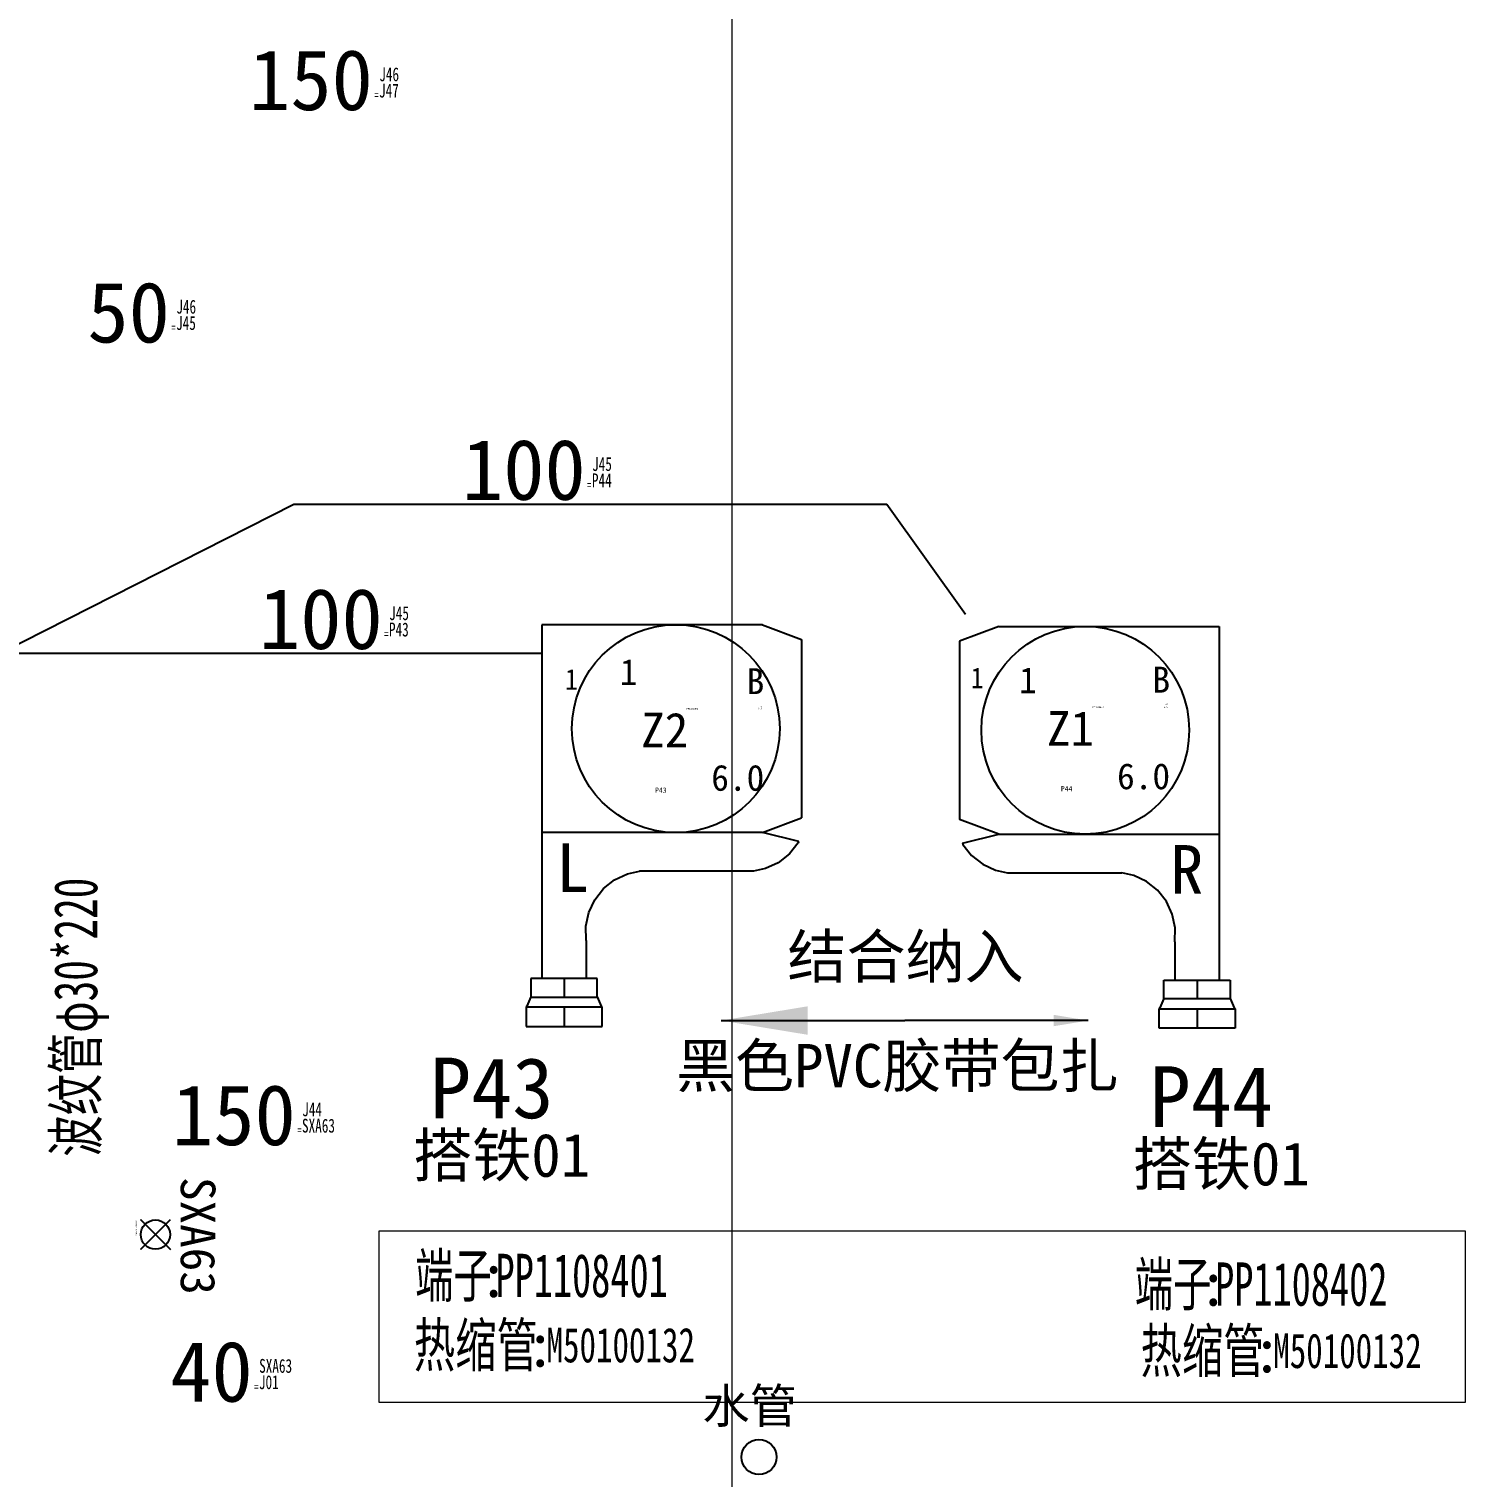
# Model space of a CAD drawing. Header units: millimetres. Extents: x -2653 to 6698, y -4403 to -42.
# Drawn here: x 394 to 476.9, y -867.9 to -784.3 of the extents above; entities that cross this region are included whole.
import ezdxf
from ezdxf.enums import TextEntityAlignment as Align

# ---------------------------------------------------------------- set-up
doc = ezdxf.new("R2010")
doc.units = ezdxf.units.MM
doc.header["$MEASUREMENT"] = 0
for name, color, linetype in [('DIM', 6, 'Continuous'), ('文字', 3, 'Continuous'), ('短路点', 4, 'Continuous'), ('短路点-E1', 53, 'Continuous'), ('短路点-短路线号', 2, 'Continuous'), ('管-供应商', 43, 'Continuous'), ('管-内径', 2, 'Continuous'), ('管-名称', 59, 'Continuous'), ('管-外径', 6, 'Continuous'), ('管-编码', 58, 'Continuous'), ('节点长度', 1, 'Continuous'), ('节点长度-L', 32, 'Continuous'), ('虚拟连接器-功能', 63, 'Continuous'), ('虚拟连接器-名称', 53, 'Continuous'), ('虚拟连接器-编码', 52, 'Continuous'), ('轮廓线', 7, 'Continuous'), ('附件-供应商', 43, 'Continuous'), ('附件-名称', 53, 'Continuous'), ('附件-数量', 21, 'Continuous'), ('附件-编码', 52, 'Continuous')]:
    doc.layers.add(name, color=color, linetype=linetype)
for name, color, linetype, plot in [('供方编码', 51, 'Continuous', False), ('备注', 4, 'Continuous', False), ('短路点-不打印', 10, 'Continuous', False), ('管-ID', 7, 'Continuous', False), ('管-L', 38, 'Continuous', False), ('管-不打印', 2, 'Continuous', False), ('管-位置', 18, 'Continuous', False), ('管-单位', 2, 'Continuous', False), ('管-工位', 4, 'Continuous', False), ('管-开口', 64, 'Continuous', False), ('管-数量', 6, 'Continuous', False), ('管-类别', 56, 'Continuous', False), ('管-规格', 56, 'Continuous', False), ('管-重叠值', 49, 'Continuous', False), ('管-颜色', 14, 'Continuous', False), ('节点长度-E1', 53, 'Continuous', False), ('节点长度-E2', 53, 'Continuous', False), ('节点长度-不打印', 14, 'Continuous', False), ('虚拟连接器-不打印', 1, 'Continuous', False), ('虚拟连接器-位置', 12, 'Continuous', False), ('虚拟连接器-数量', 4, 'Continuous', False), ('附件-不打印', 2, 'Continuous', False), ('隐藏-剥皮长度', 2, 'Continuous', False), ('隐藏-加余量', 1, 'Continuous', False), ('隐藏-备注', 1, 'Continuous', False), ('隐藏-孔位', 1, 'Continuous', False), ('隐藏-对应端子', 2, 'Continuous', False), ('隐藏-短路点信息', 4, 'Continuous', False), ('隐藏-节点长度辅助', 202, 'Continuous', False), ('隐藏-规格', 1, 'Continuous', False), ('隐藏-辅助信息', 3, 'Continuous', False), ('隐藏-防水栓', 2, 'Continuous', False)]:
    doc.layers.add(name, color=color, linetype=linetype, plot=plot)
doc.styles.add('4eff5b8b_GB2312_Style', font='', dxfattribs={"height": 2.5})
doc.styles.add('CL', font='', dxfattribs={"height": 2})
doc.styles.get("Standard").update_dxf_attribs({"font": 'txt', "bigfont": 'gbcbig.shx'})
doc.styles.add('灯泡', font='', dxfattribs={"width": 0.7})
doc.styles.get('4eff5b8b_GB2312_Style').set_extended_font_data('SimSun')
doc.styles.get('CL').set_extended_font_data('SimSun')
doc.styles.get('灯泡').set_extended_font_data('NSimSun')
doc.dimstyles.new('中线标注', dxfattribs={"dimtxt": 2.5, "dimasz": 2, "dimexe": 1.25, "dimexo": 0.1, "dimtad": 0, "dimtoh": 1, "dimdec": 1, "dimdsep": 46, "dimtxsty": 'Standard', "dimcen": 3, "dimclre": 256, "dimclrt": 256, "dimadec": 0, "dimazin": 2, "dimtfac": 1, "dimtmove": 0, "dimatfit": 3, "dimfxl": 1, "dimarcsym": 0})

# ---------------------------------------------------------------- blocks, each defined once
blk = doc.blocks.new('电线2')
at = {"layer": '轮廓线', "color": 7, "style": 'CL', "flags": 4}
for tag, p in [('颜色', (5.879, 2.803)), ('线径', (5.879, -2.776))]:
    blk.add_attdef(tag, text='', height=1.5, dxfattribs=at).set_placement(p, align=Align.MIDDLE_RIGHT)
blk.add_attdef('线号', text='', height=2, dxfattribs=at).set_placement((0.127, -0.016), align=Align.MIDDLE_CENTER)
at = {"layer": '隐藏-剥皮长度', "color": 2, "style": 'CL', "width": 0.9, "flags": 4}
blk.add_attdef('剥皮', text='', height=0.1, dxfattribs=at).set_placement((5.742, 1.222), align=Align.MIDDLE_RIGHT)
at = {"layer": '隐藏-加余量', "color": 1, "style": 'CL', "width": 0.9, "flags": 4}
blk.add_attdef('加余量', text='', height=0.1, dxfattribs=at).set_placement((5.742, 1.362), align=Align.MIDDLE_RIGHT)
at = {"layer": '隐藏-备注', "color": 1, "style": 'CL', "width": 0.9, "flags": 5}
blk.add_attdef('备注', text='', height=0.1, dxfattribs=at).set_placement((3.704, -1.38), align=Align.MIDDLE_CENTER)
at = {"layer": '隐藏-孔位', "color": 6, "style": 'CL', "width": 0.9, "flags": 4}
blk.add_attdef('孔位', text='', height=1.2, dxfattribs=at).set_placement((-5.625, 2.907), align=Align.MIDDLE_LEFT)
at = {"layer": '隐藏-对应端子', "color": 2, "style": 'CL', "width": 0.9, "flags": 4}
blk.add_attdef('对应簧片', text='', height=0.1, dxfattribs=at).set_placement((2.055, 1.208), align=Align.MIDDLE_RIGHT)
at = {"layer": '隐藏-规格', "color": 1, "style": 'CL', "width": 0.9, "flags": 5}
blk.add_attdef('规格', text='', height=0.2, dxfattribs=at).set_placement((5.742, -1.391), align=Align.MIDDLE_RIGHT)
at = {"layer": '隐藏-辅助信息', "color": 3, "style": 'CL', "width": 0.9, "flags": 5}
for tag, p in [('供方编码', (3.704, 1.236)), ('编码', (3.704, 1.37))]:
    blk.add_attdef(tag, text='', height=0.1, dxfattribs=at).set_placement(p, align=Align.MIDDLE_CENTER)
at = {"layer": '隐藏-辅助信息', "color": 2, "style": 'CL', "width": 0.9, "flags": 5}
for tag, p in [('辅助', (3.704, 1.511)), ('标识管', (3.704, -1.138))]:
    blk.add_attdef(tag, text='', height=0.1, dxfattribs=at).set_placement(p, align=Align.MIDDLE_CENTER)
at = {"layer": '隐藏-辅助信息', "color": 3, "style": 'CL', "width": 0.9, "flags": 5}
for tag, p in [('线种', (2.055, -1.261)), ('工位', (2.055, -1.38))]:
    blk.add_attdef(tag, text='', height=0.1, dxfattribs=at).set_placement(p, align=Align.MIDDLE_RIGHT)
at = {"layer": '隐藏-辅助信息', "color": 1, "style": 'CL', "width": 0.9, "flags": 5}
blk.add_attdef('选项', text='', height=0.1, dxfattribs=at).set_placement((3.704, -1.261), align=Align.MIDDLE_CENTER)
at = {"layer": '隐藏-辅助信息', "color": 4, "style": 'CL', "width": 0.9, "flags": 4}
blk.add_attdef('位置', text='', height=0.3, dxfattribs=at).set_placement((-0.094, -3.491), align=Align.MIDDLE_CENTER)
at = {"layer": '隐藏-防水栓', "color": 2, "style": 'CL', "width": 0.9, "flags": 4}
blk.add_attdef('防水栓', text='', height=0.1, dxfattribs=at).set_placement((2.055, 1.362), align=Align.MIDDLE_RIGHT)
blk = doc.blocks.new('节点长度')
at = {"layer": '节点长度-E1', "color": 202, "ltscale": 0.5, "style": 'CL', "width": 0.7, "flags": 4}
blk.add_attdef('E1', text='', height=0.8, dxfattribs=at).set_placement((1.351, 0.931), align=Align.MIDDLE_LEFT)
at = {"layer": '节点长度-E2', "color": 202, "ltscale": 0.5, "style": 'CL', "width": 0.7, "flags": 4}
blk.add_attdef('E2', text='', height=0.8, dxfattribs=at).set_placement((1.339, -0.011), align=Align.MIDDLE_LEFT)
at = {"layer": '节点长度-L', "color": 1, "ltscale": 0.5, "style": 'CL', "flags": 4}
blk.add_attdef('L', text='', height=2, dxfattribs=at).set_placement((0.98, 0.612), align=Align.MIDDLE_RIGHT)
at = {"layer": '节点长度-不打印', "color": 202, "ltscale": 0.5, "style": 'CL', "width": 0.7}
blk.add_text('=', height=0.5, dxfattribs=at).set_placement((1.189, -0.273), align=Align.MIDDLE_CENTER)
at = {"layer": '节点长度-不打印', "color": 1, "style": 'CL', "width": 0.8, "flags": 13}
blk.add_attdef('选项', text='', height=0.1, dxfattribs=at).set_placement((0.334, -0.1), align=Align.MIDDLE_CENTER)
blk = doc.blocks.new('短路点')
at = {"layer": '轮廓线', "color": 2, "linetype": 'ByBlock', "lineweight": -2}
for p, q in [((0, 0), (-0.869, 0.869)), ((-0.869, -0.869), (0.869, 0.869)), ((0, 0), (0.869, -0.869))]:
    blk.add_line(p, q, dxfattribs=at)
at = {"layer": '轮廓线', "color": 2, "linetype": 'ByBlock', "lineweight": -2, "const_width": 0.0983}
for points in [[(-0.869, -0.869), (0.869, 0.869)], [(-0.869, 0.869), (0.869, -0.869)]]:
    blk.add_lwpolyline(points, dxfattribs=at)
at = {"layer": '轮廓线', "linetype": 'ByBlock', "lineweight": -2}
blk.add_circle((0, 0), 0.847, dxfattribs=at)
at = {"layer": '短路点-E1', "color": 4, "ltscale": 0.5, "style": 'CL', "flags": 4}
blk.add_attdef('E1', text='', height=2, dxfattribs=at).set_placement((0.092, 2.443), align=Align.MIDDLE_CENTER)
at = {"layer": '短路点-不打印', "color": 4, "style": 'CL', "flags": 5}
for tag, p in [('回折', (0.851, 0.892)), ('回折长', (0.851, 0.773)), ('右端线号', (0.851, 0.655)), ('左端线号', (0.851, 0.536)), ('绝缘长度', (0.851, 0.417)), ('剥皮', (0.851, 0.299)), ('绝缘', (0.851, 0.062)), ('选项', (0.851, 0.18)), ('位置', (0.851, -0.057)), ('辅助', (0.851, -0.175)), ('搭接', (0.851, -0.294)), ('对应簧片', (0.851, -0.413))]:
    blk.add_attdef(tag, p, '', height=0.07, dxfattribs=at)
at = {"layer": '短路点-不打印', "color": 1, "style": 'CL', "flags": 5}
blk.add_attdef('备注', text='', height=0.3, dxfattribs=at).set_placement((0.846, -0.61), align=Align.MIDDLE_LEFT)
at = {"layer": '短路点-短路线号', "color": 4, "style": 'CL', "flags": 12}
blk.add_attdef('短路线号', text='', height=0.08, dxfattribs=at).set_placement((-0.797, -1.121), align=Align.MIDDLE_LEFT)
blk = doc.blocks.new('虚拟连接器')
at = {"layer": '文字', "style": 'CL'}
blk.add_text(':', height=2.5, dxfattribs=at).set_placement((-3.975, -3.755), align=Align.MIDDLE_CENTER)
at = {"layer": '虚拟连接器-不打印', "color": 1, "style": 'CL', "width": 0.6, "flags": 5}
blk.add_attdef('备注', (4.911, 5.841), '', height=1, dxfattribs=at)
at = {"layer": '虚拟连接器-不打印', "color": 3, "style": 'CL', "width": 0.6, "flags": 5}
for tag, p in [('供方编码', (-5.229, -0.537)), ('供方零件号', (-5.229, -0.806)), ('范围', (-5.229, -0.267)), ('工位', (-3.849, -0.28)), ('规格', (-1.163, -0.28))]:
    blk.add_attdef(tag, text='', height=0.2, dxfattribs=at).set_placement(p, align=Align.MIDDLE_LEFT)
at = {"layer": '虚拟连接器-不打印', "color": 1, "style": 'CL', "width": 0.6, "flags": 5}
blk.add_attdef('选项', text='', height=0.2, dxfattribs=at).set_placement((-3.849, -0.537), align=Align.MIDDLE_LEFT)
blk.add_attdef('加余量', text='', height=0.2, dxfattribs=at).set_placement((-2.096, -0.28), align=Align.MIDDLE_RIGHT)
at = {"layer": '虚拟连接器-不打印', "color": 1, "style": 'CL', "width": 0.6, "flags": 1}
blk.add_attdef('单位', text='', height=0.2, dxfattribs=at).set_placement((-2.355, -0.537), align=Align.MIDDLE_CENTER)
at = {"layer": '虚拟连接器-不打印', "color": 3, "style": 'CL', "width": 0.65, "flags": 5}
blk.add_attdef('供应商', text='', height=2.5, dxfattribs=at).set_placement((-14.298, -3.755), align=Align.MIDDLE_RIGHT)
at = {"layer": '虚拟连接器-位置', "color": 1, "style": 'CL', "flags": 4}
blk.add_attdef('位置', text='', height=3.5, dxfattribs=at).set_placement((-4.085, 7.073), align=Align.MIDDLE_CENTER)
at = {"layer": '虚拟连接器-功能', "color": 3, "style": 'CL', "flags": 4}
blk.add_attdef('功能', text='', height=2.5, dxfattribs=at).set_placement((-8.621, 3.192), align=Align.MIDDLE_LEFT)
at = {"layer": '虚拟连接器-功能', "color": 3, "style": '灯泡', "width": 0.7, "flags": 12}
blk.add_attdef('ENGLISH', text='', height=2.5, dxfattribs=at).set_placement((-8.621, -0.228), align=Align.MIDDLE_LEFT)
at = {"layer": '虚拟连接器-名称', "color": 3, "style": 'CL', "width": 0.65, "flags": 4}
blk.add_attdef('名称', text='', height=2.5, dxfattribs=at).set_placement((-4.082, -3.755), align=Align.MIDDLE_RIGHT)
at = {"layer": '虚拟连接器-数量', "color": 2, "style": 'CL', "width": 0.8, "flags": 5}
blk.add_attdef('数量', (2.578, 5.866), '', height=1, dxfattribs=at)
at = {"layer": '虚拟连接器-编码', "color": 2, "style": 'CL', "width": 0.65, "flags": 4}
blk.add_attdef('编码', text='', height=2.5, dxfattribs=at).set_placement((-3.867, -3.755), align=Align.MIDDLE_LEFT)
blk = doc.blocks.new('ST710590-3')
at = {"color": 0, "linetype": 'Continuous', "lineweight": -3}
for p, q in [((137.245, 44.536), (124.516, 44.536)), ((124.516, 44.536), (124.516, 24.109)), ((137.245, 44.536), (139.504, 43.688)), ((139.504, 43.688), (139.504, 33.383)), ((137.245, 32.536), (139.504, 33.383)), ((137.245, 32.536), (124.516, 32.536)), ((139.344, 32.011), (137.245, 32.536)), ((139.315, 31.948), (138.81, 31.302)), ((139.344, 32.011), (139.315, 31.948)), ((138.81, 31.302), (138.164, 30.797)), ((128.713, 29.807), (129.448, 30.151)), ((129.448, 30.151), (130.143, 30.302)), ((136.734, 30.302), (130.143, 30.302)), ((137.43, 30.453), (136.734, 30.302)), ((138.164, 30.797), (137.43, 30.453)), ((127.562, 28.656), (128.067, 29.302)), ((128.067, 29.302), (128.713, 29.807)), ((127.219, 27.922), (127.562, 28.656)), ((127.047, 27.13), (127.219, 27.922)), ((127.067, 26.312), (127.047, 27.13)), ((127.067, 26.312), (127.067, 24.109)), ((127.712, 24.109), (123.872, 24.109)), ((123.872, 24.109), (123.872, 23.023)), ((125.792, 24.109), (125.792, 23.023)), ((127.712, 23.023), (127.712, 24.109)), ((123.882, 23.04), (123.638, 22.503)), ((123.872, 23.023), (127.712, 23.023)), ((123.872, 23.023), (123.872, 23.023)), ((127.702, 23.043), (127.942, 22.503)), ((123.638, 22.503), (123.595, 22.457)), ((127.984, 22.457), (123.595, 22.457)), ((123.595, 22.457), (123.595, 21.329)), ((125.792, 22.457), (125.792, 21.329)), ((127.942, 22.503), (127.984, 22.457)), ((127.984, 21.329), (127.984, 22.457)), ((123.595, 21.329), (127.984, 21.329))]:
    blk.add_line(p, q, dxfattribs=at)
at = {"lineweight": -3}
blk.add_circle((132.245, 38.536), 6, dxfattribs=at)
at = {"color": 0, "linetype": 'Continuous', "lineweight": -3, "style": '4eff5b8b_GB2312_Style'}
blk.add_text('L', height=2.8, dxfattribs=at).set_placement((125.343, 29.105))
at = {"lineweight": -3, "insert": (129.011, 41.054), "char_height": 1.5, "width": 2.24731, "attachment_point": 7}
blk.add_mtext('{\\fSimSun|b0|i0|c134|p2;1}', dxfattribs=at)
blk = doc.blocks.new('ST710591-3')
at = {"color": 0, "linetype": 'Continuous', "lineweight": -3}
for p, q in [((126.596, 41.61), (124.336, 40.763)), ((126.596, 41.61), (139.325, 41.61)), ((139.325, 41.61), (139.325, 21.183)), ((124.336, 40.763), (124.336, 30.457)), ((126.596, 29.61), (124.336, 30.457)), ((124.496, 29.085), (126.596, 29.61)), ((126.596, 29.61), (139.325, 29.61)), ((124.496, 29.085), (124.526, 29.022)), ((124.526, 29.022), (125.031, 28.377)), ((125.031, 28.377), (125.677, 27.871)), ((125.677, 27.871), (126.411, 27.528)), ((126.411, 27.528), (127.107, 27.377)), ((127.107, 27.377), (133.697, 27.377)), ((134.393, 27.225), (133.697, 27.377)), ((135.127, 26.882), (134.393, 27.225)), ((135.773, 26.377), (135.127, 26.882)), ((136.278, 25.731), (135.773, 26.377)), ((136.622, 24.996), (136.278, 25.731)), ((136.794, 24.205), (136.622, 24.996)), ((136.773, 23.387), (136.794, 24.205)), ((136.773, 23.387), (136.773, 21.183)), ((136.129, 20.098), (136.129, 21.183)), ((136.129, 21.183), (139.969, 21.183)), ((138.049, 21.183), (138.049, 20.098)), ((139.969, 21.183), (139.969, 20.098)), ((136.139, 20.118), (135.899, 19.578)), ((139.969, 20.098), (136.129, 20.098)), ((139.959, 20.115), (140.202, 19.578)), ((139.969, 20.098), (139.969, 20.098)), ((135.899, 19.578), (135.857, 19.531)), ((135.857, 18.403), (135.857, 19.531)), ((135.857, 19.531), (140.245, 19.531)), ((138.049, 19.531), (138.049, 18.403)), ((140.202, 19.578), (140.245, 19.531)), ((140.245, 19.531), (140.245, 18.403)), ((140.245, 18.403), (135.857, 18.403))]:
    blk.add_line(p, q, dxfattribs=at)
at = {"lineweight": -3}
blk.add_circle((131.596, 35.61), 6, dxfattribs=at)
at = {"color": 0, "linetype": 'Continuous', "lineweight": -3, "style": '4eff5b8b_GB2312_Style'}
blk.add_text('R', height=2.8, dxfattribs=at).set_placement((136.507, 26.18))
at = {"lineweight": -3, "insert": (128.796, 37.752), "char_height": 1.5, "width": 2.24731, "attachment_point": 9}
blk.add_mtext('{\\fSimSun|b0|i0|c134|p2;1}', dxfattribs=at)
blk = doc.blocks.new('管')
at = {"layer": '供方编码', "color": 2, "style": 'CL', "width": 0.7, "flags": 1}
blk.add_attdef('供方编码', text='', height=0.25, dxfattribs=at).set_placement((-1.647, -0.675), align=Align.MIDDLE_LEFT)
at = {"layer": '备注', "color": 1, "style": 'CL', "width": 0.7, "flags": 1}
blk.add_attdef('备注', text='', height=0.25, dxfattribs=at).set_placement((-2.741, -1.353), align=Align.MIDDLE_RIGHT)
at = {"layer": '文字', "color": 3, "style": 'CL', "flags": 9}
for tag, p in [('材质', (-6.173, -3.095)), ('耐低温', (10.809, -3.095)), ('耐高温', (10.809, -5.892)), ('参照标准', (10.537, -9.025))]:
    blk.add_attdef(tag, text='', height=2, dxfattribs=at).set_placement(p, align=Align.MIDDLE_RIGHT)
at = {"layer": '管-ID', "color": 1, "style": 'CL', "width": 0.7, "flags": 5}
blk.add_attdef('ID', text='', height=0.2, dxfattribs=at).set_placement((0.885, -0.698), align=Align.MIDDLE_CENTER)
at = {"layer": '管-L', "color": 2, "style": 'CL', "width": 0.8, "flags": 4}
blk.add_attdef('L', text='', height=0.2, dxfattribs=at).set_placement((5.331, 0.036), align=Align.MIDDLE_LEFT)
at = {"layer": '管-不打印', "color": 1, "style": 'CL', "width": 0.7, "flags": 13}
blk.add_attdef('选项', text='', height=0.2, dxfattribs=at).set_placement((5.155, -1.31), align=Align.MIDDLE_CENTER)
at = {"layer": '管-位置', "color": 3, "style": 'CL', "width": 0.7, "flags": 1}
blk.add_attdef('位置', text='', height=0.25, dxfattribs=at).set_placement((-2.77, -1.067), align=Align.MIDDLE_RIGHT)
at = {"layer": '管-供应商', "color": 3, "style": 'CL', "width": 0.7, "flags": 9}
blk.add_attdef('供应商', text='', height=2.5, dxfattribs=at).set_placement((-12.131, -0.078), align=Align.MIDDLE_RIGHT)
at = {"layer": '管-内径', "color": 3, "style": 'CL', "flags": 9}
blk.add_attdef('内径', text='', height=2, dxfattribs=at).set_placement((-6.193, -5.424), align=Align.MIDDLE_RIGHT)
at = {"layer": '管-单位', "color": 2, "style": 'CL', "width": 0.6, "flags": 5}
blk.add_attdef('单位', text='', height=0.2, dxfattribs=at).set_placement((5.158, -0.698), align=Align.MIDDLE_CENTER)
at = {"layer": '管-名称', "color": 1, "style": 'CL', "width": 0.7, "flags": 5}
blk.add_attdef('名称', text='', height=2.5, dxfattribs=at).set_placement((-1.998, -0.002), align=Align.MIDDLE_RIGHT)
at = {"layer": '管-外径', "color": 3, "style": 'CL', "width": 0.7, "flags": 1}
blk.add_attdef('外径', text='', height=2.5, dxfattribs=at).set_placement((-11.467, -8.408), align=Align.MIDDLE_LEFT)
at = {"layer": '管-工位', "color": 3, "style": 'CL', "width": 0.7, "flags": 1}
blk.add_attdef('工位', text='', height=0.25, dxfattribs=at).set_placement((-2.309, -1.345), align=Align.MIDDLE_CENTER)
at = {"layer": '管-开口', "color": 3, "style": 'CL', "width": 0.7, "flags": 1}
blk.add_attdef('开口', text='', height=0.25, dxfattribs=at).set_placement((-4.502, -1.063), align=Align.MIDDLE_CENTER)
at = {"layer": '管-数量', "color": 2, "style": 'CL', "width": 0.8, "flags": 1}
blk.add_attdef('数量', text='', height=2.5, dxfattribs=at).set_placement((4.91, 0.034), align=Align.MIDDLE_LEFT)
at = {"layer": '管-类别', "color": 7, "style": 'CL', "width": 0.6, "flags": 5}
blk.add_attdef('类别', text='', height=0.2, dxfattribs=at).set_placement((1.954, -1.223), align=Align.MIDDLE_CENTER)
at = {"layer": '管-编码', "color": 2, "style": 'CL', "width": 0.7}
blk.add_attdef('编码', text='', height=2.5, dxfattribs=at).set_placement((-1.647, 0.064), align=Align.MIDDLE_LEFT)
at = {"layer": '管-规格', "color": 3, "style": 'CL', "width": 0.7, "flags": 1}
blk.add_attdef('规格', text='', height=0.25, dxfattribs=at).set_placement((-1.613, -1.366), align=Align.MIDDLE_LEFT)
at = {"layer": '管-重叠值', "color": 1, "style": 'CL', "width": 0.6, "flags": 5}
blk.add_attdef('重叠值', text='', height=0.2, dxfattribs=at).set_placement((4.09, -0.96), align=Align.MIDDLE_CENTER)
at = {"layer": '管-颜色', "color": 7, "style": 'CL', "width": 0.6, "flags": 5}
blk.add_attdef('颜色', text='', height=0.2, dxfattribs=at).set_placement((1.954, -0.96), align=Align.MIDDLE_CENTER)
blk = doc.blocks.new('附件')
at = {"layer": '文字', "color": 3, "style": 'CL'}
blk.add_text(':', height=2.5, dxfattribs=at).set_placement((-3.788, -0.382), align=Align.MIDDLE_CENTER)
at = {"layer": '附件-不打印', "color": 3, "style": 'CL', "width": 0.7, "flags": 5}
for tag, p in [('供方编码', (-8.485, -1.616)), ('范围', (-8.485, -1.318)), ('工位', (-6.896, -1.318)), ('位置', (-5.306, -1.318))]:
    blk.add_attdef(tag, text='', height=0.2, dxfattribs=at).set_placement(p, align=Align.MIDDLE_CENTER)
at = {"layer": '附件-不打印', "color": 1, "style": 'CL'}
for tag, width, flags, p in [('选项', 0.7, 13, (-6.896, -1.616)), ('备注', 0.7, 5, (-5.306, -1.616)), ('规格', 0.7, 5, (-3.717, -1.616)), ('单位', 0.6, 1, (-3.717, -1.318))]:
    blk.add_attdef(tag, text='', height=0.2, dxfattribs=dict(at, width=width, flags=flags)).set_placement(p, align=Align.MIDDLE_CENTER)
at = {"layer": '附件-供应商', "color": 3, "style": 'CL', "width": 0.7, "flags": 8}
blk.add_attdef('供应商', text='', height=2.5, dxfattribs=at).set_placement((-13.399, -0.419), align=Align.MIDDLE_RIGHT)
at = {"layer": '附件-名称', "color": 3, "style": 'CL', "width": 0.7, "flags": 4}
blk.add_attdef('名称', text='', height=2.5, dxfattribs=at).set_placement((-3.92, -0.382), align=Align.MIDDLE_RIGHT)
at = {"layer": '附件-数量', "color": 2, "style": 'CL', "width": 0.7, "flags": 2}
blk.add_attdef('*', text='', height=1, dxfattribs=at).set_placement((15.719, -0.382), align=Align.MIDDLE_CENTER)
at = {"layer": '附件-数量', "color": 2, "style": 'CL', "width": 0.7, "flags": 4}
blk.add_attdef('数量', text='', height=1.2, dxfattribs=at).set_placement((16.072, -0.382), align=Align.MIDDLE_LEFT)
at = {"layer": '附件-编码', "color": 2, "style": 'CL', "width": 0.7, "flags": 4}
blk.add_attdef('编码', text='', height=2.5, dxfattribs=at).set_placement((-3.651, -0.382), align=Align.MIDDLE_LEFT)

msp = doc.modelspace()

# ---------------------------------------------------------------- linework, layer by layer
at = {"layer": '轮廓线', "color": 3, "lineweight": 0}
msp.add_line((434.567, -342.271), (434.567, -1150.359), dxfattribs=at)
at = {"layer": '轮廓线', "lineweight": -3}
for p, q in [((392.299, -820.343), (409.274, -811.753)), ((409.274, -811.753), (443.523, -811.753)), ((443.523, -811.753), (448.06, -818.096)), ((392.299, -820.343), (423.53, -820.343))]:
    msp.add_line(p, q, dxfattribs=at)
at = {"layer": '轮廓线', "color": 3, "lineweight": 0}
msp.add_lwpolyline([(414.19, -853.714), (476.907, -853.714), (476.907, -863.621), (414.19, -863.621)], close=True, dxfattribs=at)
at = {"layer": '轮廓线', "lineweight": -3}
msp.add_circle((436.134, -866.776), 1.009, dxfattribs=at)

# ---------------------------------------------------------------- block references
at = {"lineweight": -3}
ref = msp.add_blockref('节点长度', (412.853, -787.855), dxfattribs=at)
ref.add_attrib('L', '150', dxfattribs={"layer": '节点长度', "color": 1, "ltscale": 0.5, "height": 3.5, "style": 'CL'}).set_placement((413.833, -787.243), align=Align.MIDDLE_RIGHT)
ref.add_attrib('E1', 'J46', dxfattribs={"layer": '隐藏-节点长度辅助', "color": 202, "ltscale": 0.5, "height": 0.8, "style": 'CL', "width": 0.7}).set_placement((414.204, -786.924), align=Align.MIDDLE_LEFT)
ref.add_attrib('E2', 'J47', dxfattribs={"layer": '隐藏-节点长度辅助', "color": 202, "ltscale": 0.5, "height": 0.8, "style": 'CL', "width": 0.7}).set_placement((414.192, -787.866), align=Align.MIDDLE_LEFT)
msp.add_blockref('ST710590-3', (299.084, -863.247), dxfattribs=at)
msp.add_blockref('ST710591-3', (323.381, -860.414))
ref = msp.add_blockref('电线2', (453.996, -824.684), dxfattribs=at)
ref.add_attrib('线号', 'Z1', dxfattribs={"layer": '轮廓线', "color": 7, "height": 2, "style": 'CL'}).set_placement((454.123, -824.701), align=Align.MIDDLE_CENTER)
ref.add_attrib('线径', '6.0', dxfattribs={"layer": '轮廓线', "color": 7, "height": 1.5, "style": 'CL'}).set_placement((459.875, -827.46), align=Align.MIDDLE_RIGHT)
ref.add_attrib('颜色', 'B', dxfattribs={"layer": '轮廓线', "color": 7, "height": 1.5, "style": 'CL'}).set_placement((459.875, -821.881), align=Align.MIDDLE_RIGHT)
ref.add_attrib('孔位', '1', dxfattribs={"layer": '隐藏-孔位', "color": 6, "height": 1.2, "style": 'CL', "width": 0.9}).set_placement((448.371, -821.777), align=Align.MIDDLE_LEFT)
ref.add_attrib('剥皮', '6.5', dxfattribs={"layer": '隐藏-剥皮长度', "color": 2, "height": 0.1, "style": 'CL', "width": 0.9}).set_placement((459.738, -823.463), align=Align.MIDDLE_RIGHT)
ref.add_attrib('对应簧片', 'PP1108402', dxfattribs={"layer": '隐藏-对应端子', "color": 2, "height": 0.1, "style": 'CL', "width": 0.9}).set_placement((456.051, -823.476), align=Align.MIDDLE_RIGHT)
ref.add_attrib('加余量', '-5', dxfattribs={"layer": '隐藏-加余量', "color": 1, "height": 0.1, "style": 'CL', "width": 0.9}).set_placement((459.738, -823.322), align=Align.MIDDLE_RIGHT)
ref.add_attrib('位置', 'P44', dxfattribs={"layer": '隐藏-辅助信息', "color": 4, "height": 0.3, "style": 'CL', "width": 0.9}).set_placement((453.902, -828.175), align=Align.MIDDLE_CENTER)
ref = msp.add_blockref('电线2', (430.561, -824.772), dxfattribs=at)
ref.add_attrib('线号', 'Z2', dxfattribs={"layer": '轮廓线', "color": 7, "height": 2, "style": 'CL'}).set_placement((430.687, -824.789), align=Align.MIDDLE_CENTER)
ref.add_attrib('线径', '6.0', dxfattribs={"layer": '轮廓线', "color": 7, "height": 1.5, "style": 'CL'}).set_placement((436.439, -827.548), align=Align.MIDDLE_RIGHT)
ref.add_attrib('颜色', 'B', dxfattribs={"layer": '轮廓线', "color": 7, "height": 1.5, "style": 'CL'}).set_placement((436.439, -821.969), align=Align.MIDDLE_RIGHT)
ref.add_attrib('孔位', '1', dxfattribs={"layer": '隐藏-孔位', "color": 6, "height": 1.2, "style": 'CL', "width": 0.9}).set_placement((424.936, -821.865), align=Align.MIDDLE_LEFT)
ref.add_attrib('剥皮', '6.5', dxfattribs={"layer": '隐藏-剥皮长度', "color": 2, "height": 0.1, "style": 'CL', "width": 0.9}).set_placement((436.302, -823.551), align=Align.MIDDLE_RIGHT)
ref.add_attrib('对应簧片', 'PP1108401', dxfattribs={"layer": '隐藏-对应端子', "color": 2, "height": 0.1, "style": 'CL', "width": 0.9}).set_placement((432.616, -823.564), align=Align.MIDDLE_RIGHT)
ref.add_attrib('加余量', '-5', dxfattribs={"layer": '隐藏-加余量', "color": 1, "height": 0.1, "style": 'CL', "width": 0.9}).set_placement((436.302, -823.41), align=Align.MIDDLE_RIGHT)
ref.add_attrib('位置', 'P43', dxfattribs={"layer": '隐藏-辅助信息', "color": 4, "height": 0.3, "style": 'CL', "width": 0.9}).set_placement((430.466, -828.263), align=Align.MIDDLE_CENTER)
at = {"rotation": 90}
msp.add_blockref('管', (396.732, -847.783), dxfattribs=at).add_auto_attribs({'编码': '波纹管φ30*220'})
at = {"lineweight": -3}
for p, values in [((424.785, -852.531), {'位置': 'P43', '名称': '端子', '编码': 'PP1108401', '功能': '搭铁01'}), ((466.343, -853.029), {'位置': 'P44', '名称': '端子', '编码': 'PP1108402', '功能': '搭铁01'})]:
    msp.add_blockref('虚拟连接器', p, dxfattribs=at).add_auto_attribs(values)
at = {"color": 1, "lineweight": -3}
ref = msp.add_blockref('短路点', (401.279, -853.925), dxfattribs=dict(at, rotation=270))
ref.add_attrib('E1', 'SXA63', dxfattribs={"layer": '短路点', "color": 4, "ltscale": 0.5, "height": 2, "rotation": 270, "style": 'CL'}).set_placement((403.741, -854.006), align=Align.MIDDLE_CENTER)
ref.add_attrib('短路线号', 'XA63A/ZT1/XA63', dxfattribs={"layer": '隐藏-短路点信息', "color": 4, "height": 0.08, "rotation": 270, "style": 'CL'}).set_placement((400.176, -853.117), align=Align.MIDDLE_LEFT)
ref = msp.add_blockref('附件', (427.288, -859.922))
ref.add_attrib('名称', '热缩管', dxfattribs={"layer": '附件-名称', "color": 3, "height": 2.5, "style": 'CL', "width": 0.7, "flags": 4}).set_placement((423.364, -860.305), align=Align.MIDDLE_RIGHT)
ref.add_attrib('编码', 'M50100132', dxfattribs={"layer": '附件-编码', "color": 2, "height": 2, "style": 'CL', "width": 0.7, "flags": 4}).set_placement((423.864, -860.305), align=Align.MIDDLE_LEFT)
ref = msp.add_blockref('附件', (469.255, -860.251))
ref.add_attrib('名称', '热缩管', dxfattribs={"layer": '附件-名称', "color": 3, "height": 2.5, "style": 'CL', "width": 0.7, "flags": 4}).set_placement((465.331, -860.634), align=Align.MIDDLE_RIGHT)
ref.add_attrib('编码', 'M50100132', dxfattribs={"layer": '附件-编码', "color": 7, "height": 2, "style": 'CL', "width": 0.7, "flags": 4}).set_placement((465.831, -860.634), align=Align.MIDDLE_LEFT)
at = {"layer": '轮廓线', "lineweight": 0}
ref = msp.add_blockref('节点长度', (401.132, -801.275), dxfattribs=at)
ref.add_attrib('L', '50', dxfattribs={"layer": '节点长度', "color": 1, "ltscale": 0.5, "height": 3.5, "style": 'CL'}).set_placement((402.113, -800.663), align=Align.MIDDLE_RIGHT)
ref.add_attrib('E1', 'J46', dxfattribs={"layer": '隐藏-节点长度辅助', "color": 202, "ltscale": 0.5, "height": 0.8, "style": 'CL', "width": 0.7}).set_placement((402.484, -800.344), align=Align.MIDDLE_LEFT)
ref.add_attrib('E2', 'J45', dxfattribs={"layer": '隐藏-节点长度辅助', "color": 202, "ltscale": 0.5, "height": 0.8, "style": 'CL', "width": 0.7}).set_placement((402.472, -801.286), align=Align.MIDDLE_LEFT)
ref = msp.add_blockref('节点长度', (425.146, -810.36), dxfattribs=at)
ref.add_attrib('L', '100', dxfattribs={"layer": '节点长度', "color": 1, "ltscale": 0.5, "height": 3.5, "style": 'CL'}).set_placement((426.126, -809.749), align=Align.MIDDLE_RIGHT)
ref.add_attrib('E1', 'J45', dxfattribs={"layer": '隐藏-节点长度辅助', "color": 202, "ltscale": 0.5, "height": 0.8, "style": 'CL', "width": 0.7}).set_placement((426.497, -809.43), align=Align.MIDDLE_LEFT)
ref.add_attrib('E2', 'P44', dxfattribs={"layer": '隐藏-节点长度辅助', "color": 202, "ltscale": 0.5, "height": 0.8, "style": 'CL', "width": 0.7}).set_placement((426.485, -810.371), align=Align.MIDDLE_LEFT)
ref = msp.add_blockref('节点长度', (413.425, -818.974), dxfattribs=at)
ref.add_attrib('L', '100', dxfattribs={"layer": '节点长度', "color": 1, "ltscale": 0.5, "height": 3.5, "style": 'CL'}).set_placement((414.405, -818.363), align=Align.MIDDLE_RIGHT)
ref.add_attrib('E1', 'J45', dxfattribs={"layer": '隐藏-节点长度辅助', "color": 202, "ltscale": 0.5, "height": 0.8, "style": 'CL', "width": 0.7}).set_placement((414.776, -818.043), align=Align.MIDDLE_LEFT)
ref.add_attrib('E2', 'P43', dxfattribs={"layer": '隐藏-节点长度辅助', "color": 202, "ltscale": 0.5, "height": 0.8, "style": 'CL', "width": 0.7}).set_placement((414.764, -818.985), align=Align.MIDDLE_LEFT)
ref = msp.add_blockref('节点长度', (408.403, -847.626), dxfattribs=at)
ref.add_attrib('L', '150', dxfattribs={"layer": '节点长度', "color": 1, "ltscale": 0.5, "height": 3.5, "style": 'CL'}).set_placement((409.383, -847.014), align=Align.MIDDLE_RIGHT)
ref.add_attrib('E1', 'J44', dxfattribs={"layer": '隐藏-节点长度辅助', "color": 202, "ltscale": 0.5, "height": 0.8, "style": 'CL', "width": 0.7}).set_placement((409.754, -846.695), align=Align.MIDDLE_LEFT)
ref.add_attrib('E2', 'SXA63', dxfattribs={"layer": '隐藏-节点长度辅助', "color": 202, "ltscale": 0.5, "height": 0.8, "style": 'CL', "width": 0.7}).set_placement((409.742, -847.637), align=Align.MIDDLE_LEFT)
ref = msp.add_blockref('节点长度', (405.917, -862.44), dxfattribs=at)
ref.add_attrib('L', '40', dxfattribs={"layer": '节点长度', "color": 1, "ltscale": 0.5, "height": 3.5, "style": 'CL'}).set_placement((406.897, -861.828), align=Align.MIDDLE_RIGHT)
ref.add_attrib('E1', 'SXA63', dxfattribs={"layer": '隐藏-节点长度辅助', "color": 202, "ltscale": 0.5, "height": 0.8, "style": 'CL', "width": 0.7}).set_placement((407.268, -861.509), align=Align.MIDDLE_LEFT)
ref.add_attrib('E2', 'J01', dxfattribs={"layer": '隐藏-节点长度辅助', "color": 202, "ltscale": 0.5, "height": 0.8, "style": 'CL', "width": 0.7}).set_placement((407.256, -862.451), align=Align.MIDDLE_LEFT)

# ---------------------------------------------------------------- texts
at = {"lineweight": -3, "insert": (432.87, -862.813), "char_height": 2, "width": 22.89685, "attachment_point": 1, "style": 'CL'}
msp.add_mtext('水管', dxfattribs=at)
at = {"layer": '文字', "lineweight": -3, "char_height": 2.5, "attachment_point": 1, "style": 'CL'}
for s, insert, width in [('结合纳入', (437.775, -836.618), 25.32458), ('黑色PVC胶带包扎', (431.337, -842.921), 31.36496)]:
    msp.add_mtext(s, dxfattribs=dict(at, insert=insert, width=width))

# ---------------------------------------------------------------- leaders
at = {"layer": 'DIM', "lineweight": -3}
msp.add_leader([(433.944, -841.567), (444.547, -841.567)], dimstyle='中线标注', override={"dimasz": 5, "dimgap": 0.625, "dimtad": 0}, dxfattribs=at)
msp.add_leader([(455.149, -841.567), (444.547, -841.567)], dimstyle='中线标注', dxfattribs=at)

doc.saveas('drawing.dxf')
